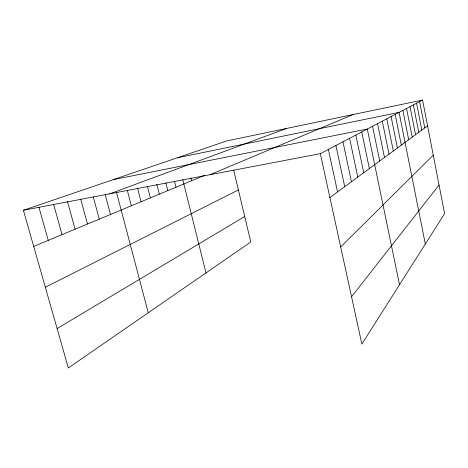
<?xml version="1.0" encoding="UTF-8"?>
<svg xmlns="http://www.w3.org/2000/svg" width="468" height="468" viewBox="0 0 468 468"><rect width="100%" height="100%" fill="white"/><g stroke="black" fill="none" stroke-linecap="round" stroke-linejoin="round"><path stroke-width="0.7" d="M351.544 296.77L439.054 185.018M340.681 246.952L433.263 155.183M329.905 197.543L427.571 125.857M57.114 328.559L244.717 216.508M320.334 153.679L422.563 100.047L444.6 213.607L361.869 344.097L320.334 153.679L23.4 210.267L68.346 367.953L250.772 242.009L233.684 170.054M45.337 287.241L238.405 189.938M209.962 174.716L353.088 114.555M33.696 246.402L204.902 175.213M109.752 193.81L286.697 128.413M23.4 210.267L226.769 140.927L422.563 100.047M177.331 157.786L399.058 112.378L425.324 244.009M113.157 179.665L367.304 129.039L399.526 284.708M38.949 207.283L48.257 240.347M53.668 204.545L62.033 234.62M67.433 201.345L75.091 229.191M80.701 199.07L87.487 224.037M93.313 197.005L99.269 219.135M105.218 194.7L110.483 214.473M116.509 192.377L148.28 312.77M127.296 190.242L131.362 205.791M137.691 188.61L141.096 201.743M147.549 186.785L150.398 197.876M156.821 184.433L159.301 194.173M165.888 182.941L167.831 190.628M174.593 181.607L176.003 187.229M182.789 179.724L205.99 272.926M190.921 177.969L191.605 180.742M328.378 149.462L337.557 191.921M335.901 145.513L344.723 186.662M342.962 141.81L351.456 181.724M349.596 138.329L357.78 177.079M361.735 131.958L369.363 168.579M355.844 135.053L363.741 172.71M372.569 126.272L379.712 160.986M382.297 121.171L389.013 154.159M377.565 123.657L384.485 157.482M391.084 116.561L397.42 147.993M386.802 118.808L393.319 151M395.167 114.42L401.322 145.127M406.54 108.453L412.214 137.136M402.889 110.372L408.71 139.698M413.367 104.873L418.755 132.333M410.026 106.622L415.555 134.679M419.626 101.585L424.757 127.928M416.561 103.194L421.82 130.081"/></g></svg>
